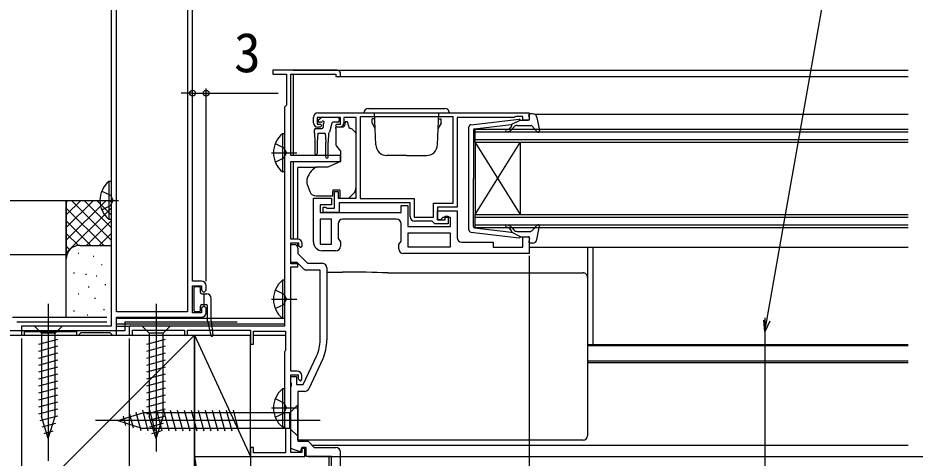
# Model space of a CAD drawing. Units: millimetres, scale not verified. Extents: x -525 to 525, y -783 to 778.
# Drawn here: x -276.8 to -77.1, y -590.1 to -492.1 of the extents above; entities that cross this region are included whole.
import ezdxf
from ezdxf.enums import TextEntityAlignment as Align

# ---------------------------------------------------------------- set-up
doc = ezdxf.new("R2010")
doc.units = ezdxf.units.MM
doc.header["$LTSCALE"] = 4
for name, color, linetype in [('0-2_YKK_11', 7, 'Continuous'), ('0-4_YKK_12', 2, 'Continuous'), ('0-5_YKK_13', 4, 'Continuous'), ('0-7_YKK_D', 6, 'Continuous'), ('0-9_YSS_K', 3, 'Continuous'), ('0-A_YSS_KE', 3, 'Continuous')]:
    doc.layers.add(name, color=color, linetype=linetype)
doc.styles.add('ＭＳ ゴシック', font='')
doc.styles.get('ＭＳ ゴシック').set_extended_font_data('MS Gothic')

msp = doc.modelspace()

# ---------------------------------------------------------------- linework, layer by layer
at = {"layer": '0-2_YKK_11'}
for p, q in [((-211, -515.4), (-211, -514.2)), ((-192.5, -536.9), (-204.5, -536.9)), ((-216, -543.1), (-216, -543)), ((-206, -543.9), (-209, -543.9)), ((-163, -544.5), (-191, -544.5)), ((-208, -547.7), (-208, -563.762)), ((-208.937, -567.988), (-212.031, -574.623)), ((-205, -604.4), (-205, -588.7))]:
    msp.add_line(p, q, dxfattribs=at)
for points in [[(-256, -455.7), (-256, -560.7), (-276, -560.7), (-276, -562.7), (-275.3, -562.7), (-275.3, -561.9), (-263.7, -561.9), (-263.7, -562.7), (-263.3, -562.7), (-263, -562.4), (-262.7, -562.1), (-256.3, -562.1), (-256, -562.4), (-255.7, -562.7), (-254.8, -562.7), (-254.8, -558.7), (-235.9, -558.7)], [(-235.9, -550.7), (-237.9, -550.7), (-237.9, -470.9), (-216, -470.9), (-216, -469.7), (-217.1, -469.7), (-217.1, -465.158), (-217.22, -464.975), (-217.22, -464.425), (-217.1, -464.242), (-217.1, -460.3)], [(-205.7, -503.7), (-220, -503.7), (-220, -504.6), (-217, -504.6), (-217, -511.5), (-217.2, -511.7), (-217.4, -511.9)], [(-214.5, -541.3), (-216, -541.3), (-216, -524), (-205, -524), (-205, -522.7), (-216, -522.7), (-216, -504.6), (-206, -504.6), (-206, -505.1), (-205, -505.1), (-205, -504.4)], [(-217.4, -511.9), (-217.4, -560.7), (-252, -560.7), (-252, -562.7), (-251.3, -562.7), (-251.3, -561.6), (-239.7, -561.6), (-239.7, -562.7), (-239, -562.7), (-239, -561.6), (-225, -561.6), (-225, -564.7), (-224.3, -564.7), (-224.3, -561.8), (-217.2, -561.8), (-217.2, -566.054), (-217.3, -566.227), (-217.4, -566.4), (-217.4, -583.2), (-217.3, -583.373), (-217.2, -583.546), (-217.2, -588.9), (-224.3, -588.9), (-224.3, -587.7), (-225, -587.7), (-225, -589.7), (-212.9, -589.7), (-212.9, -587.9), (-213.6, -587.9), (-213.6, -588.8), (-216, -588.8), (-216, -571.5), (-214.4, -571.5), (-214.4, -572.4), (-213.9, -572.9), (-213.6, -572.6), (-213.6, -571.7)], [(-205.2, -516.4), (-205.7, -516.4), (-206.1, -516), (-205.8, -515.7), (-205, -515.7), (-205, -514.2), (-210.2, -514.2), (-210.2, -515.7), (-209.4, -515.7), (-209.1, -516), (-209.5, -516.4), (-210, -516.4)], [(-210, -513.2), (-163, -513.2), (-163, -514.8), (-164.4, -514.8), (-164.4, -514), (-165.853, -514), (-166.076, -514.1), (-166.3, -514.2), (-179, -514.2), (-179, -534.2), (-183.4, -534.2), (-183.4, -537), (-181.7, -537), (-181.7, -536.2), (-181, -536.2), (-181, -537.9), (-184, -537.9), (-184.3, -537.6), (-184.6, -537.3), (-188.5, -537.3)], [(-189.5, -536.3), (-189.5, -533.2), (-205.3, -533.2), (-205.3, -535.4), (-208.8, -535.4), (-208.8, -534.2), (-208.4, -534.2), (-208.176, -534.3), (-207.953, -534.4), (-206.3, -534.4), (-206.3, -530.7), (-205.5, -530.7), (-205.5, -532.2), (-201.5, -532.2), (-201.5, -514.2), (-204.2, -514.2), (-204.2, -515.4)], [(-211, -541.9), (-211, -532.2), (-207, -532.2), (-207, -533.7), (-209.5, -533.7), (-209.5, -535.4), (-191.5, -535.4), (-191.5, -533.8), (-190, -533.8), (-190, -538.5), (-180.5, -538.5), (-180.5, -536.5), (-182.2, -536.5), (-182.7, -537), (-183.4, -537), (-183.4, -535), (-179, -535), (-179, -541)], [(-205.5, -537.9), (-205.5, -541.186), (-205, -541.9), (-205, -542.9)], [(-192, -543.5), (-192, -542.5), (-191.5, -541.786), (-191.5, -537.9)], [(-178, -542), (-171, -542), (-171, -543.1), (-164.4, -543.1), (-164.4, -540.8), (-163, -540.8), (-163, -544.5)], [(-214.6, -570.7), (-216, -570.7), (-216, -547.5), (-214.5, -547.5), (-214.5, -546.8), (-216, -546.8), (-216, -542.1), (-214.3, -542.1), (-214.3, -542.7), (-213.8, -543.2), (-213.5, -542.9), (-213.5, -542.3)], [(-213.214, -547.907), (-214.621, -546.5), (-216, -546.5), (-216, -542.5), (-215.3, -542.5)], [(-214.5, -543.3), (-214.5, -544.5), (-212.3, -546.7), (-209, -546.7)], [(-209.5, -563.762), (-209.5, -548.2), (-212.507, -548.2)], [(-234.9, -557.7), (-234.9, -556.7), (-235.4, -556.2), (-235.9, -556.7), (-235.9, -557.7), (-237.9, -557.7), (-237.9, -551.7), (-235.9, -551.7), (-235.9, -552.7), (-235.4, -553.2), (-234.9, -552.7), (-234.9, -551.7)], [(-205, -604.4), (-205.3, -604.7), (-207.5, -604.7), (-207.5, -603.2), (-207, -603.2), (-207, -589.7), (-212.6, -589.7), (-212.6, -587.7), (-213.6, -587.7), (-213.958, -588.685), (-216, -587.941), (-216, -574.158), (-215.88, -573.975), (-215.88, -573.425), (-216, -573.242), (-216, -571.9), (-214.8, -571.9), (-214.8, -573.7), (-213.256, -573.7), (-210.296, -567.354)], [(-212.937, -575.2), (-214.5, -575.2), (-214.5, -586.3), (-212.2, -586.3), (-210.8, -587.7), (-206.042, -587.7)]]:
    msp.add_lwpolyline(points, dxfattribs=at)
for points in [[(-239, -470.9), (-239, -557.5), (-254.8, -557.5), (-254.8, -470.9)], [(-179.9, -514.1), (-200.6, -514.1), (-200.6, -532.3), (-188.6, -532.3), (-188.6, -536.4), (-184.3, -536.4), (-184.3, -533.3), (-179.9, -533.3)], [(-207, -542.4), (-207, -536.9), (-209.5, -536.9), (-209.5, -542.4)], [(-180.5, -540), (-190, -540), (-190, -543), (-180.5, -543)]]:
    msp.add_lwpolyline(points, close=True, dxfattribs=at)
for centre, radius, start, end in [((-205.7, -504.4), 0.7, 0.00001, 89.99999), ((-210, -514.2), 1, 90.00001, 179.99999), ((-210, -515.4), 1, 180.00001, 269.99999), ((-205.2, -515.4), 1, 270.00001, 359.99999), ((-204.5, -537.9), 1, 90.00001, 179.99999), ((-192.5, -537.9), 1, 0.00001, 89.99999), ((-188.5, -536.3), 1, 180.00001, 269.99999), ((-178, -541), 1, 180.00001, 269.99999), ((-215.3, -543.3), 0.8, 0, 89.99998), ((-214.5, -542.3), 1, 0.00001, 89.99999), ((-209, -541.9), 2, 180.00001, 269.99999), ((-206, -542.9), 1, 270.00001, 359.99999), ((-191, -543.5), 1, 180.00001, 269.99999), ((-209, -547.7), 1, 0, 89.99998), ((-212.507, -547.2), 1, 225.00001, 270), ((-235.9, -551.7), 1, 0.00001, 89.99999), ((-235.9, -557.7), 1, 270.00001, 359.99999), ((-218, -563.762), 8.5, 335, 0), ((-218, -563.762), 10, 335, 0), ((-214.6, -571.7), 1, 0.00001, 89.99999), ((-212.937, -574.2), 1, 270, 335), ((-206, -588.7), 1, 0, 89.99998)]:
    msp.add_arc(centre, radius, start, end, dxfattribs=at)
at = {"layer": '0-4_YKK_12'}
for p, q in [((-215.5, -503.7), (-78.6, -503.7)), ((-215.5, -504.6), (-215.5, -522.7)), ((-205.8, -505.1), (-78.6, -505.1)), ((-161.796, -513.5), (-78.6, -513.5)), ((-175, -516.8), (-78.6, -516.8)), ((-78.6, -517.5), (-175, -517.5)), ((-175, -519.1), (-78.6, -519.1)), ((-175, -519.8), (-175, -535.8)), ((-175, -519.8), (-165, -535.8)), ((-175, -535.8), (-165, -519.8)), ((-165, -519.8), (-165, -535.8)), ((-215.5, -524), (-215.5, -541.3)), ((-175, -535.8), (-78.6, -535.8)), ((-78.6, -536.5), (-175, -536.5)), ((-175, -538.1), (-78.6, -538.1)), ((-170.7, -543.1), (-164.7, -543.1)), ((-163, -543.1), (-78.6, -543.1)), ((-148.75, -564.788), (-148.75, -543.1)), ((-254.8, -558.9), (-217.4, -558.9)), ((-110.501, -558.804), (-110.501, -632.594)), ((-254.8, -560.2), (-217.4, -560.2)), ((-254.8, -560.7), (-251.7, -560.7)), ((-254.8, -562.7), (-225, -562.7)), ((-224.3, -562.7), (-217.2, -562.7)), ((-150, -564.788), (-78.6, -564.788)), ((-150, -565), (-78.6, -565)), ((-150, -568.4), (-78.6, -568.4)), ((-150, -568.8), (-78.6, -568.8)), ((-211.3, -587.2), (-78.6, -587.2)), ((-207.5, -604.7), (-207.5, -589.7))]:
    msp.add_line(p, q, dxfattribs=at)
for points in [[(-78.6, -519.8), (-175, -519.8), (-175, -516.8)], [(-78.6, -538.8), (-175, -538.8), (-175, -535.8)]]:
    msp.add_lwpolyline(points, dxfattribs=at)
at = {"layer": '0-5_YKK_13'}
for p, q in [((-198.75, -512.2), (-181.75, -512.2)), ((-209.862, -514.788), (-209.362, -514.288)), ((-205.55, -514.2), (-209.15, -514.2)), ((-205.25, -514.5), (-205.25, -515)), ((-199.75, -513.2), (-180.75, -513.2)), ((-197.368, -514.5), (-197.95, -514.5)), ((-197.95, -515.498), (-197.95, -514.5)), ((-197.131, -520.287), (-197.379, -513.2)), ((-183.369, -520.287), (-183.121, -513.2)), ((-183.132, -514.5), (-182.55, -514.5)), ((-182.55, -515.498), (-182.55, -514.5)), ((-175.958, -515.849), (-165.218, -514.602)), ((-164.9, -514.8), (-166.9, -515.813)), ((-164.9, -514.8), (-163.2, -514.8)), ((-162.911, -514.419), (-163.089, -513.781)), ((-162.232, -513.4), (-162.8, -513.4)), ((-161.248, -514.218), (-160.705, -517.145)), ((-210.75, -517.7), (-210.75, -517)), ((-210.45, -516.7), (-209.15, -516.7)), ((-209.311, -515.3), (-209.65, -515.3)), ((-208.85, -515.761), (-208.85, -516.4)), ((-206.91, -515.522), (-207.434, -517.478)), ((-205.55, -515.3), (-206.62, -515.3)), ((-204.369, -516.4), (-206, -516.4)), ((-206, -516.7), (-206, -516.4)), ((-206, -516.7), (-206, -520.326)), ((-202.707, -516.7), (-202.998, -516.7)), ((-201.647, -517.554), (-202.354, -516.846)), ((-197.95, -515.498), (-197.3, -516.624)), ((-182.55, -515.498), (-183.2, -516.624)), ((-176.4, -539.255), (-176.4, -516.345)), ((-175.4, -517.067), (-175.4, -527.8)), ((-175.135, -516.769), (-166.9, -515.813)), ((-166.887, -516.159), (-167.208, -516.543)), ((-166.825, -516.864), (-166.4, -516.357)), ((-165.634, -516), (-162.633, -516)), ((-162.411, -516.098), (-161.222, -517.402)), ((-217.909, -517.849), (-217.909, -526.349)), ((-217.4, -517.849), (-217.909, -517.849)), ((-217.4, -517.849), (-217.4, -526.349)), ((-210.75, -517.7), (-210.65, -519.7)), ((-210.05, -517.7), (-210.15, -519.7)), ((-210.05, -517.7), (-208.35, -517.7)), ((-208.35, -517.7), (-208.25, -519.7)), ((-207.65, -517.691), (-207.75, -519.7)), ((-201.5, -528.766), (-201.5, -517.907)), ((-219.496, -520.024), (-217.589, -520.954)), ((-217.589, -520.954), (-216.981, -522.099)), ((-217.4, -520.099), (-217.4, -524.099)), ((-210.65, -519.7), (-210.65, -522.25)), ((-210.15, -519.7), (-210.15, -522.25)), ((-208.25, -523.05), (-208.25, -519.7)), ((-207.75, -523.05), (-207.75, -519.7)), ((-220.357, -522.099), (-214.68, -522.099)), ((-217.589, -523.244), (-216.981, -522.099)), ((-190.25, -522.7), (-194.633, -522.7)), ((-190.25, -522.7), (-185.867, -522.7)), ((-219.496, -524.174), (-217.589, -523.244)), ((-205, -524), (-207.788, -525.3)), ((-217.4, -526.349), (-217.909, -526.349)), ((-214.5, -525.639), (-214.5, -525.339)), ((-210.478, -525.339), (-214.5, -525.339)), ((-214.5, -526.739), (-214.5, -525.639)), ((-210.482, -525.323), (-210.625, -525.394)), ((-210.482, -525.323), (-210.332, -525.3)), ((-207.788, -525.3), (-210.332, -525.3)), ((-256.509, -528.45), (-256.509, -536.95)), ((-256, -528.45), (-256.509, -528.45)), ((-256, -528.45), (-256, -536.95)), ((-212.5, -528.123), (-212.5, -528.727)), ((-212.47, -528.898), (-211.809, -530.713)), ((-201.5, -529.772), (-201.5, -528.766)), ((-175.4, -538.533), (-175.4, -527.8)), ((-256, -530.7), (-256, -534.7)), ((-206.7, -530.4), (-206.7, -530.7)), ((-205.1, -530.4), (-206.7, -530.4)), ((-259.491, -532.7), (-254.405, -532.7)), ((-256, -536.95), (-256.509, -536.95)), ((-175.135, -538.831), (-166.9, -539.787)), ((-166.887, -539.441), (-167.208, -539.057)), ((-166.825, -538.736), (-166.4, -539.243)), ((-162.411, -539.502), (-161.222, -538.198)), ((-161.248, -541.382), (-160.705, -538.455)), ((-175.958, -539.751), (-165.218, -540.998)), ((-164.9, -540.8), (-166.9, -539.787)), ((-165.634, -539.6), (-162.633, -539.6)), ((-164.9, -540.8), (-163.2, -540.8)), ((-214.5, -542.96), (-214.5, -542.117)), ((-162.911, -541.181), (-163.089, -541.819)), ((-162.232, -542.2), (-162.8, -542.2)), ((-208, -548.637), (-204.491, -548.637)), ((-194.471, -548.824), (-151, -548.824)), ((-217.909, -550.45), (-217.909, -558.95)), ((-217.4, -550.45), (-217.909, -550.45)), ((-217.4, -550.45), (-217.4, -558.95)), ((-150, -549.308), (-150, -549.822)), ((-150, -549.822), (-150, -550.82)), ((-237.65, -552.25), (-237.65, -557.15)), ((-236.45, -551.95), (-237.35, -551.95)), ((-236.15, -553.2), (-236.15, -552.25)), ((-217.4, -552.7), (-217.4, -556.7)), ((-235.85, -553.5), (-234.75, -553.5)), ((-235.35, -555.9), (-235.35, -553.5)), ((-233.75, -559.481), (-233.75, -554.5)), ((-220.357, -554.7), (-214.68, -554.7)), ((-270, -555.7), (-270, -590.7)), ((-246.002, -555.7), (-246.002, -588.613)), ((-236.15, -557.15), (-236.15, -556.2)), ((-235.85, -555.9), (-234.85, -555.9)), ((-235.393, -555.9), (-235.35, -555.857)), ((-234.55, -559.468), (-234.55, -556.2)), ((-237.35, -557.45), (-236.45, -557.45)), ((-217.4, -558.95), (-217.909, -558.95)), ((-266.9, -560.7), (-273.1, -560.7)), ((-273.1, -560.7), (-271.55, -562.25)), ((-266.9, -560.7), (-268.45, -562.25)), ((-242.902, -560.7), (-249.102, -560.7)), ((-249.102, -560.7), (-247.552, -562.25)), ((-242.902, -560.7), (-244.452, -562.25)), ((-234.543, -559.531), (-233.844, -562.753)), ((-233.748, -559.519), (-233.352, -562.669)), ((-271.55, -562.25), (-271.55, -580.784)), ((-268.45, -562.25), (-271.55, -562.25)), ((-268.45, -580.784), (-268.45, -562.25)), ((-247.552, -562.25), (-247.552, -580.784)), ((-244.452, -562.25), (-247.552, -562.25)), ((-244.452, -580.784), (-244.452, -562.25)), ((-272.1, -564.676), (-267.9, -563.551)), ((-248.102, -564.676), (-243.902, -563.551)), ((-272.1, -566.229), (-267.9, -565.104)), ((-272.1, -567.782), (-267.9, -566.657)), ((-248.102, -566.229), (-243.902, -565.104)), ((-248.102, -567.782), (-243.902, -566.657)), ((-272.1, -569.335), (-267.9, -568.21)), ((-248.102, -569.335), (-243.902, -568.21)), ((-272.1, -570.888), (-267.9, -569.763)), ((-248.102, -570.888), (-243.902, -569.763)), ((-272.1, -572.441), (-267.9, -571.316)), ((-272.1, -573.994), (-267.9, -572.869)), ((-248.102, -572.441), (-243.902, -571.316)), ((-248.102, -573.994), (-243.902, -572.869)), ((-272.1, -575.547), (-267.9, -574.421)), ((-248.102, -575.547), (-243.902, -574.421)), ((-217.909, -574.65), (-217.909, -583.15)), ((-217.4, -574.65), (-217.909, -574.65)), ((-217.4, -574.65), (-217.4, -583.15)), ((-272.1, -577.1), (-267.9, -575.974)), ((-248.102, -577.1), (-243.902, -575.974)), ((-217.4, -576.9), (-217.4, -580.9)), ((-272.1, -578.653), (-267.9, -577.527)), ((-248.102, -578.653), (-243.902, -577.527)), ((-220.357, -578.9), (-214.68, -578.9)), ((-214.5, -578.199), (-216.25, -579.949)), ((-214.5, -585.199), (-214.5, -578.199)), ((-272.1, -580.206), (-267.9, -579.08)), ((-271.841, -581.689), (-267.9, -580.633)), ((-270, -585.7), (-271.55, -580.784)), ((-270, -585.7), (-268.45, -580.784)), ((-254.5, -581.699), (-248.95, -579.949)), ((-253.354, -580.761), (-252.805, -582.81)), ((-251.922, -580.309), (-251.108, -583.345)), ((-250.49, -579.858), (-249.412, -583.88)), ((-249.058, -579.406), (-247.827, -583.999)), ((-216.25, -579.949), (-248.95, -579.949)), ((-248.102, -580.206), (-243.902, -579.08)), ((-247.843, -581.689), (-243.902, -580.633)), ((-246.002, -585.7), (-247.552, -580.784)), ((-247.507, -579.399), (-246.275, -583.999)), ((-246.002, -585.7), (-244.452, -580.784)), ((-245.954, -579.399), (-244.722, -583.999)), ((-244.401, -579.399), (-243.169, -583.999)), ((-242.848, -579.399), (-241.616, -583.999)), ((-241.295, -579.399), (-240.063, -583.999)), ((-239.743, -579.399), (-238.51, -583.999)), ((-238.19, -579.399), (-236.957, -583.999)), ((-236.637, -579.399), (-235.404, -583.999)), ((-235.084, -579.399), (-233.851, -583.999)), ((-233.531, -579.399), (-232.298, -583.999)), ((-231.978, -579.399), (-230.745, -583.999)), ((-230.425, -579.399), (-229.192, -583.999)), ((-228.872, -579.399), (-227.64, -583.999)), ((-216.25, -583.449), (-216.25, -579.949)), ((-271.39, -583.121), (-268.354, -582.308)), ((-209.5, -581.699), (-259.5, -581.699)), ((-254.5, -581.699), (-248.95, -583.449)), ((-247.392, -583.121), (-244.355, -582.308)), ((-270.938, -584.553), (-268.888, -584.004)), ((-216.25, -583.449), (-248.95, -583.449)), ((-246.94, -584.553), (-244.89, -584.004)), ((-217.4, -583.15), (-217.909, -583.15)), ((-214.5, -585.199), (-216.25, -583.449)), ((-214.5, -584.669), (-214.5, -584.057)), ((-214.5, -585.305), (-214.5, -584.669)), ((-150, -584.667), (-150, -585.083)), ((-214.5, -585.665), (-214.5, -585.305))]:
    msp.add_line(p, q, dxfattribs=at)
for points in [[(-202.998, -516.7), (-203.4, -515.2), (-203.9, -515.2), (-203.9, -515.4)], [(-205.883, -520.648), (-205, -521.7), (-205, -524)], [(-214.5, -541.3), (-214.5, -539.573), (-214.5, -527.81), (-214.5, -526.871), (-214.5, -526.739)], [(-258.096, -530.625), (-256.189, -531.555), (-255.58, -532.7)], [(-210.4, -531.7), (-206.7, -531.7), (-206.7, -530.7)], [(-205.1, -530.4), (-205.1, -532.2), (-203.1, -532.2), (-202.086, -531.186)], [(-258.096, -534.775), (-256.189, -533.845), (-255.58, -532.7)], [(-150, -543.1), (-150, -543.685), (-150, -549.308)], [(-150, -550.82), (-150, -574.807), (-150, -578.071), (-150, -584.667)], [(-219.496, -552.625), (-217.589, -553.555), (-216.981, -554.7)], [(-219.496, -556.775), (-217.589, -555.845), (-216.981, -554.7)], [(-219.496, -576.825), (-217.589, -577.755), (-216.981, -578.9)], [(-219.496, -580.975), (-217.589, -580.045), (-216.981, -578.9)], [(-151, -586.085), (-214.5, -586.085), (-214.5, -585.665)]]:
    msp.add_lwpolyline(points, dxfattribs=at)
for centre, radius, start, end in [((-198.75, -513.2), 1, 90, 180), ((-181.75, -513.2), 1, 0, 90), ((-209.65, -515), 0.3, 135, 270), ((-209.15, -514.5), 0.3, 90, 135), ((-208.85, -515.3), 0.25, 303.05573, 146.94427), ((-205.55, -514.5), 0.3, 0, 90), ((-205.55, -515), 0.3, 270, 0), ((-165.183, -514.9), 0.3, 19.47122, 96.62089), ((-163.2, -514.5), 0.3, 270, 15.56536), ((-162.8, -513.7), 0.3, 90, 195.56536), ((-162.232, -514.4), 1, 10.51214, 90), ((-210.45, -517), 0.3, 90, 180), ((-209.311, -515), 0.3, 270, 326.94427), ((-209.15, -516.4), 0.3, 270, 0), ((-208.55, -515.761), 0.3, 123.05573, 180), ((-206.62, -515.6), 0.3, 90, 165), ((-205.2, -515.4), 1.3, 309.71517, 0), ((-202.707, -517.2), 0.5, 45, 90), ((-175.9, -516.345), 0.5, 96.62089, 180), ((-175.1, -517.067), 0.3, 96.62089, 180), ((-167.974, -517.15), 0.25, 90, 270), ((-167.974, -515.9), 1, 270, 319.99999), ((-167.974, -515.9), 1.5, 270, 319.99999), ((-167.04, -516.031), 0.2, 319.99999, 96.62089), ((-165.634, -517), 1, 90, 139.99999), ((-162.633, -516.3), 0.3, 42.35531, 90), ((-214.369, -522.099), 5.531, 129.79413, 230.20587), ((-207.723, -517.4), 0.3, 284.13781, 345), ((-202, -517.907), 0.5, 0, 45), ((-161, -517.2), 0.3, 222.35531, 10.51214), ((-205.5, -520.326), 0.5, 180, 220), ((-194.633, -520.2), 2.5, 182, 270), ((-185.867, -520.2), 2.5, 270, 358), ((-210.4, -522.25), 0.25, 180, 0), ((-208, -523.05), 0.25, 180, 0), ((-207.7, -529.45), 5, 125.79537, 162.85379), ((-252.969, -532.7), 5.531, 129.79413, 230.20587), ((-212, -528.123), 0.5, 162.85379, 180), ((-212, -528.727), 0.5, 180, 200), ((-210.4, -530.2), 1.5, 200, 270), ((-203.5, -529.772), 2, 315, 341.68666), ((-203.5, -529.772), 2, 341.68666, 0), ((-175.1, -538.533), 0.3, 180, 263.37911), ((-167.974, -538.45), 0.25, 90, 270), ((-167.974, -539.7), 1.5, 40.00001, 90), ((-167.974, -539.7), 1, 40.00001, 90), ((-161, -538.4), 0.3, 349.48786, 137.64469), ((-175.9, -539.255), 0.5, 180, 263.37911), ((-167.04, -539.569), 0.2, 263.37911, 40.00001), ((-165.634, -538.6), 1, 220.00001, 270), ((-165.183, -540.7), 0.3, 263.37911, 340.52878), ((-163.2, -541.1), 0.3, 344.43464, 90), ((-162.633, -539.3), 0.3, 270, 317.64469), ((-162.8, -541.9), 0.3, 164.43464, 270), ((-162.232, -541.2), 1, 270, 349.48786), ((-150.999, -549.823), 0.999, 0.05348, 90.05355), ((-214.369, -554.7), 5.531, 129.79413, 230.20587), ((-237.35, -552.25), 0.3, 90, 180), ((-236.45, -552.25), 0.3, 0, 90), ((-235.85, -553.2), 0.3, 180, 270), ((-234.75, -554.5), 1, 0, 90), ((-235.85, -556.2), 0.3, 90, 180), ((-234.85, -556.2), 0.3, 0, 90), ((-237.35, -557.15), 0.3, 180, 270), ((-236.45, -557.15), 0.3, 270, 0), ((-234.25, -559.468), 0.3, 180, 192.23969), ((-233.45, -559.481), 0.3, 180, 187.15965), ((-233.6, -562.7), 0.25, 192.23969, 7.15965), ((-214.369, -578.9), 5.531, 129.79413, 230.20587)]:
    msp.add_arc(centre, radius, start, end, dxfattribs=at)
for centre, major_axis, ratio, start_param, end_param in [((-204.817, -549.799), (19, 0), 0.061163, 0.9949745, 1.5536451), ((-151, -585.083), (0, -1.002), 0.998135, 6.2831853, 7.8539816)]:
    msp.add_ellipse(centre, major_axis=major_axis, ratio=ratio, start_param=start_param, end_param=end_param, dxfattribs=at)
at = {"layer": '0-7_YKK_D'}
for p, q in [((-237.9, -508.799), (-240.45, -508.799)), ((-237.9, -508.799), (-234.9, -508.799)), ((-234.9, -550.7), (-234.9, -507.799)), ((-234.9, -508.799), (-218.845, -508.799)), ((-163, -545), (-163, -713.701)), ((-276, -563.4), (-276, -753.701)), ((-252, -563.4), (-252, -733.701)), ((-212.2, -589.7), (107.95, -589.7))]:
    msp.add_line(p, q, dxfattribs=at)
for points in [[(-110.5, -561.971), (-110.057, -559.46), (-76.245, -367.7), (57.41, -367.7)], [(-109.384, -559.579), (-110.5, -561.971), (-110.73, -559.341)]]:
    msp.add_lwpolyline(points, dxfattribs=at)
for centre in [(-237.9, -508.799), (-234.9, -508.799)]:
    msp.add_circle(centre, 0.637, dxfattribs=at)
at = {"layer": '0-9_YSS_K'}
for p, q in [((-265.995, -532.7), (-255.995, -532.7)), ((-265.995, -545.7), (-265.995, -532.7)), ((-257.137, -532.7), (-265.995, -541.558)), ((-259.966, -532.7), (-265.995, -538.729)), ((-262.794, -532.7), (-265.995, -535.901)), ((-265.622, -532.7), (-265.995, -533.073)), ((-255.995, -541.558), (-264.853, -532.7)), ((-255.999, -538.725), (-262.024, -532.7)), ((-255.999, -535.897), (-259.196, -532.7)), ((-255.995, -533.073), (-256.368, -532.7)), ((-257.681, -542.7), (-265.995, -534.386)), ((-255.999, -534.39), (-265.995, -544.386)), ((-260.51, -542.7), (-265.995, -537.215)), ((-255.999, -537.219), (-261.48, -542.7)), ((-263.32, -542.718), (-265.995, -540.043)), ((-255.995, -540.043), (-258.652, -542.7)), ((-265.2, -543.666), (-265.995, -542.872)), ((-262.995, -542.7), (-255.995, -542.7)), ((-263.19, -544.528), (-263.39, -544.528)), ((-265.995, -558.7), (-265.995, -545.7)), ((-259.852, -545.195), (-260.052, -545.195)), ((-257.996, -547.026), (-258.196, -547.026)), ((-264.191, -548.867), (-264.391, -548.867)), ((-261.521, -549.201), (-261.721, -549.201)), ((-259.184, -549.535), (-259.384, -549.535)), ((-260.918, -551.994), (-261.118, -551.994)), ((-257.211, -551.455), (-257.411, -551.455)), ((-263.19, -553.541), (-263.39, -553.541)), ((-259.518, -554.542), (-259.718, -554.542)), ((-257.515, -557.049), (-257.715, -557.049)), ((-264.191, -557.382), (-264.391, -557.382)), ((-261.187, -558.214), (-261.387, -558.214)), ((-237.5, -562.7), (-342.5, -667.7)), ((-237.5, -562.7), (-225, -589.7)), ((-225, -589.7), (-225, -562.7)), ((-237.5, -589.7), (-225, -589.7)), ((-237.5, -589.7), (-225, -589.7)), ((-237.5, -667.7), (-237.5, -589.7)), ((-237.5, -589.7), (-225, -667.7)), ((-225, -589.7), (-225, -667.7))]:
    msp.add_line(p, q, dxfattribs=at)
msp.add_lwpolyline([(-237.5, -589.7), (-237.5, -562.7), (-225, -562.7)], dxfattribs=at)
msp.add_arc((-262.995, -545.7), 3, 90, 180, dxfattribs=at)
at = {"layer": '0-A_YSS_KE'}
for p, q in [((-424.995, -544.7), (-265.995, -544.7)), ((-278.005, -558.7), (-257.01, -558.7)), ((-277.005, -559.7), (-257.009, -559.7)), ((-253, -559.704), (-253, -561.704)), ((-253, -559.704), (-228, -559.704)), ((-253, -561.704), (-303, -561.704))]:
    msp.add_line(p, q, dxfattribs=at)
msp.add_lwpolyline([(-424.995, -532.7), (-265.995, -532.7), (-265.995, -544.7)], dxfattribs=at)
msp.add_lwpolyline([(-342.5, -667.7), (-342.5, -562.7), (-237.5, -562.7), (-237.5, -667.7)], close=True, dxfattribs=at)

# ---------------------------------------------------------------- texts
at = {"layer": '0-7_YKK_D', "style": 'ＭＳ ゴシック'}
msp.add_text('3', height=8.798, dxfattribs=at).set_placement((-228.686, -506.799), align=Align.BOTTOM_LEFT)

doc.saveas('drawing.dxf')
